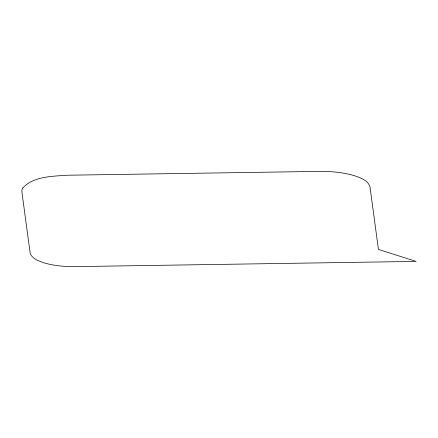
<?xml version="1.0" encoding="UTF-8"?>
<svg xmlns="http://www.w3.org/2000/svg" width="438" height="438" viewBox="0 0 438 438"><rect width="100%" height="100%" fill="white"/><g stroke="black" fill="none" stroke-linecap="round" stroke-linejoin="round"><path stroke-width="0.66" d="M22.699 188.017L21.9 190.108L21.933 192.216L30.129 252.874C31.843 258.896 38.807 260.944 44.052 262.86C54.049 265.795 64.528 266.693 74.909 266.616L416.1 261.409L378.432 249.441L369.984 186.906C368.046 180.106 360.178 177.79 354.254 175.627C342.965 172.309 331.128 171.296 319.395 171.384L66.861 175.238C51.903 176.377 33.671 176.257 22.699 188.017"/></g></svg>
